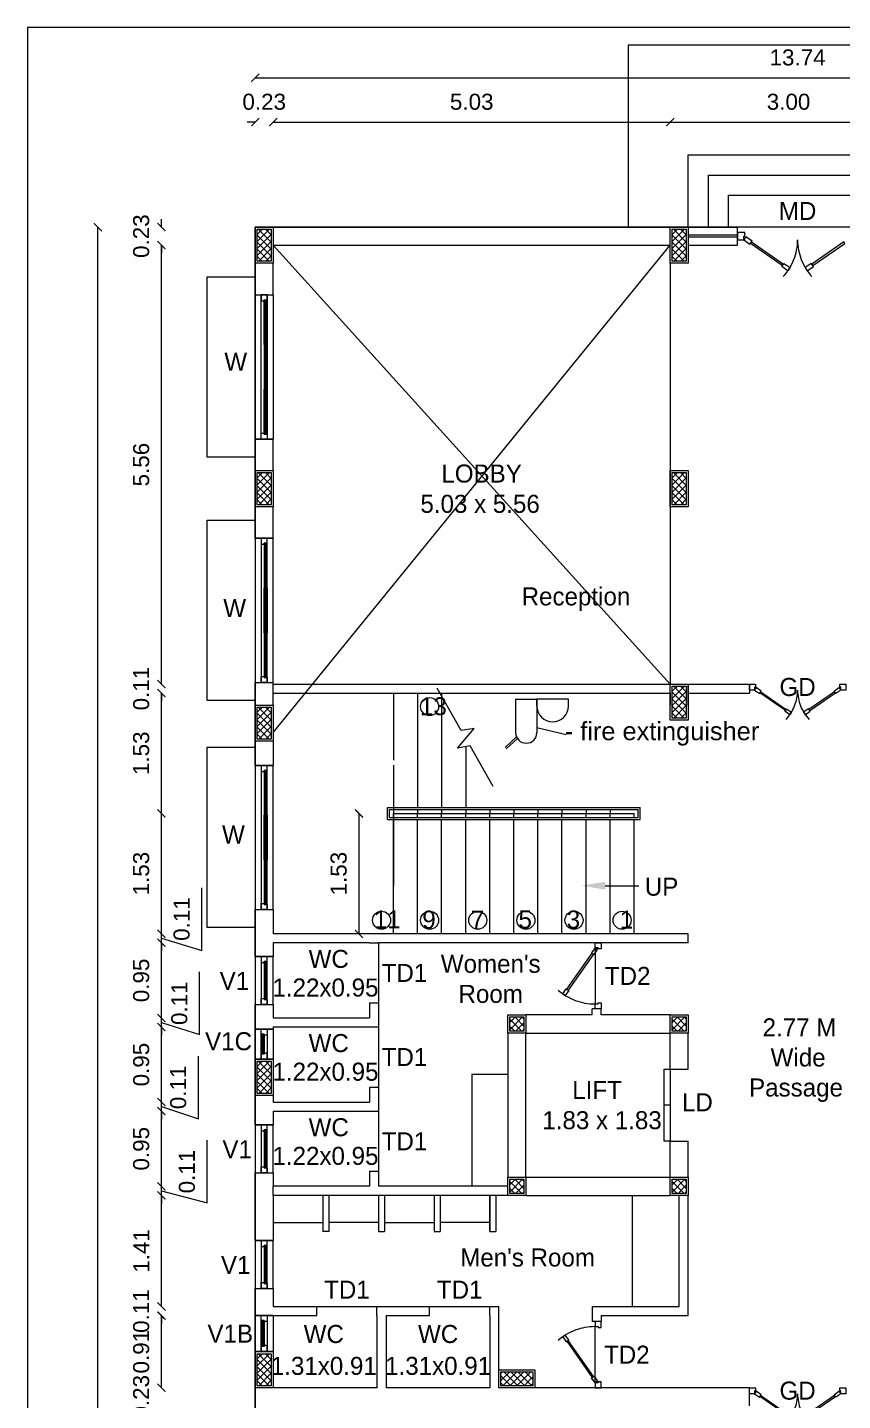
# Model space of a CAD drawing. Header units: metres. Extents: x -1560643 to -1560434, y 43491 to 43663.
# Drawn here: x -1560643.22 to -1560632.89, y 43585.56 to 43602.96 of the extents above; entities that cross this region are included whole.
import ezdxf
from ezdxf.enums import TextEntityAlignment as Align

# ---------------------------------------------------------------- set-up
doc = ezdxf.new("R2010")
doc.units = ezdxf.units.M
doc.header["$LTSCALE"] = 750
doc.header["$MEASUREMENT"] = 0
doc.linetypes.add('HIDDEN', pattern=[0.375, 0.25, -0.125])
doc.layers.get('0').update_dxf_attribs({"lineweight": 5})
doc.layers.add('BLK_1_FLR_0_DRINKING_WATER', color=7, linetype='Continuous', lineweight=5)
doc.styles.add('20 Feet Scale', font='', dxfattribs={"height": 23.622})
doc.styles.add('4 Feet Scale', font='', dxfattribs={"height": 4.7244})
doc.styles.add('5 Feet Scale', font='', dxfattribs={"height": 5.9055})
doc.styles.add('6 Feet Scale', font='', dxfattribs={"height": 7.0866})
doc.styles.add('7 Feet Scale', font='', dxfattribs={"height": 8.2677})
doc.styles.add('8 Feet Scale', font='', dxfattribs={"height": 9.4488})
doc.styles.add('cent', font='arial.ttf', dxfattribs={"height": 8})
doc.styles.add('outer', font='arial.ttf')
doc.styles.get('20 Feet Scale').set_extended_font_data('Bahnschrift')
doc.styles.get('4 Feet Scale').set_extended_font_data('Bahnschrift')
doc.styles.get('5 Feet Scale').set_extended_font_data('Bahnschrift')
doc.styles.get('6 Feet Scale').set_extended_font_data('Bahnschrift')
doc.styles.get('7 Feet Scale').set_extended_font_data('Bahnschrift')
doc.styles.get('8 Feet Scale').set_extended_font_data('Bahnschrift')

# ---------------------------------------------------------------- blocks, each defined once
blk = doc.blocks.new('_ArchTick')
at = {"color": 0, "linetype": 'ByBlock', "const_width": 0.15}
blk.add_lwpolyline([(-0.5, -0.5), (0.5, 0.5)], dxfattribs=at)
blk = doc.blocks.new('A$C52BB42CC')
at = {"lineweight": 0, "ltscale": 10}
h = blk.add_hatch(dxfattribs=at)
h.set_pattern_fill('ANSI37', color=256, scale=20, angle=270)
h.set_pattern_definition([(315, (-8820.685, -8090.4548), (1.76776695, 1.76776695), []), (45, (-8820.685, -8090.4548), (-1.76776695, 1.76776695), [])])
h.paths.add_polyline_path([(121.56, 4332.06), (114.56, 4332.06), (114.56, 4316.06), (121.56, 4316.06)])
h = blk.add_hatch(dxfattribs=at)
h.set_pattern_fill('ANSI37', color=256, scale=20, angle=270)
h.set_pattern_definition([(315, (-8613.685, -8090.4548), (1.76776695, 1.76776695), []), (45, (-8613.685, -8090.4548), (-1.76776695, 1.76776695), [])])
h.paths.add_polyline_path([(328.56, 4332.06), (321.56, 4332.06), (321.56, 4316.06), (328.56, 4316.06)])
h = blk.add_hatch(dxfattribs=at)
h.set_pattern_fill('ANSI37', color=256, scale=20, angle=270)
h.set_pattern_definition([(315, (-8820.685, -8211.9548), (1.76776695, 1.76776695), []), (45, (-8820.685, -8211.9548), (-1.76776695, 1.76776695), [])])
h.paths.add_polyline_path([(121.56, 4210.56), (114.56, 4210.56), (114.56, 4194.56), (121.56, 4194.56)])
h = blk.add_hatch(dxfattribs=at)
h.set_pattern_fill('ANSI37', color=256, scale=20, angle=270)
h.set_pattern_definition([(315, (-8613.685, -8211.9548), (1.76776695, 1.76776695), []), (45, (-8613.685, -8211.9548), (-1.76776695, 1.76776695), [])])
h.paths.add_polyline_path([(328.56, 4210.56), (321.56, 4210.56), (321.56, 4194.56), (328.56, 4194.56)])
h = blk.add_hatch(dxfattribs=at)
h.set_pattern_fill('ANSI37', color=256, scale=20, angle=270)
h.set_pattern_definition([(315, (-8613.685, -8318.4548), (1.76776695, 1.76776695), []), (45, (-8613.685, -8318.4548), (-1.76776695, 1.76776695), [])])
h.paths.add_polyline_path([(328.56, 4104.06), (321.56, 4104.06), (321.56, 4088.06), (328.56, 4088.06)])
h = blk.add_hatch(dxfattribs=at)
h.set_pattern_fill('ANSI37', color=256, scale=20, angle=270)
h.set_pattern_definition([(315, (-8820.685, -8328.9548), (1.76776695, 1.76776695), []), (45, (-8820.685, -8328.9548), (-1.76776695, 1.76776695), [])])
h.paths.add_polyline_path([(121.56, 4093.56), (114.56, 4093.56), (114.56, 4077.56), (121.56, 4077.56)])
h = blk.add_hatch(dxfattribs=at)
h.set_pattern_fill('ANSI37', color=256, scale=20, angle=270)
h.set_pattern_definition([(315, (-8700.685, -8468.5663), (1.76776695, 1.76776695), []), (45, (-8700.685, -8468.5663), (-1.76776695, 1.76776695), [])])
h.paths.add_polyline_path([(247.56, 3938.95), (240.56, 3938.95), (240.56, 3931.95), (247.56, 3931.95)])
h = blk.add_hatch(dxfattribs=at)
h.set_pattern_fill('ANSI37', color=256, scale=20, angle=270)
h.set_pattern_definition([(315, (-8619.685, -8468.5663), (1.76776695, 1.76776695), []), (45, (-8619.685, -8468.5663), (-1.76776695, 1.76776695), [])])
h.paths.add_polyline_path([(328.56, 3938.95), (321.56, 3938.95), (321.56, 3931.95), (328.56, 3931.95)])
h = blk.add_hatch(dxfattribs=at)
h.set_pattern_fill('ANSI37', color=256, scale=20, angle=270)
h.set_pattern_definition([(315, (-8820.685, -8505.6634), (1.76776695, 1.76776695), []), (45, (-8820.685, -8505.6634), (-1.76776695, 1.76776695), [])])
h.paths.add_polyline_path([(121.56, 3916.85), (114.56, 3916.85), (114.56, 3900.85), (121.56, 3900.85)])
h = blk.add_hatch(dxfattribs=at)
h.set_pattern_fill('ANSI37', color=256, scale=20, angle=270)
h.set_pattern_definition([(315, (-8700.685, -8549.5663), (1.76776695, 1.76776695), []), (45, (-8700.685, -8549.5663), (-1.76776695, 1.76776695), [])])
h.paths.add_polyline_path([(247.56, 3857.95), (240.56, 3857.95), (240.56, 3850.95), (247.56, 3850.95)])
h = blk.add_hatch(dxfattribs=at)
h.set_pattern_fill('ANSI37', color=256, scale=20, angle=270)
h.set_pattern_definition([(315, (-8619.685, -8549.5663), (1.76776695, 1.76776695), []), (45, (-8619.685, -8549.5663), (-1.76776695, 1.76776695), [])])
h.paths.add_polyline_path([(328.56, 3857.95), (321.56, 3857.95), (321.56, 3850.95), (328.56, 3850.95)])
h = blk.add_hatch(dxfattribs=at)
h.set_pattern_fill('ANSI37', color=256, scale=20, angle=270)
h.set_pattern_definition([(315, (-8820.685, -8651.5663), (1.76776695, 1.76776695), []), (45, (-8820.685, -8651.5663), (-1.76776695, 1.76776695), [])])
h.paths.add_polyline_path([(121.56, 3770.95), (114.56, 3770.95), (114.56, 3754.95), (121.56, 3754.95)])
h = blk.add_hatch(dxfattribs=at)
h.set_pattern_fill('ANSI37', color=256, scale=20, angle=360)
h.set_pattern_definition([(45, (12658.575, -5180.2987), (-1.76776695, 1.76776695), []), (135, (12658.575, -5180.2987), (-1.76776695, -1.76776695), [])])
h.paths.add_polyline_path([(236.06, 3761.95), (236.06, 3754.95), (252.06, 3754.95), (252.06, 3761.95)])
at = {"linetype": 'ByBlock'}
for p, q in [((0, 4432.69), (0, 2394.8)), ((3539.03, 4432.69), (0, 4432.69))]:
    blk.add_line(p, q, dxfattribs=at)
for p, q in [((468.56, 4423.88), (299.56, 4423.88)), ((299.56, 4423.88), (299.56, 4333.06)), ((113.56, 4407.6), (654.56, 4407.6)), ((113.56, 4385.5), (109.56, 4385.5)), ((122.56, 4385.5), (320.56, 4385.5)), ((122.56, 4385.5), (126.56, 4385.5)), ((320.56, 4385.5), (438.56, 4385.5)), ((329.56, 4333.06), (329.56, 4369.06)), ((329.56, 4369.06), (438.56, 4369.06)), ((339.56, 4333.06), (339.56, 4359.06)), ((339.56, 4359.06), (428.56, 4359.06)), ((349.56, 4333.06), (349.56, 4349.06)), ((349.56, 4349.06), (418.56, 4349.06)), ((66.81, 4333.06), (66.81, 4337.06)), ((35.12, 2509.95), (35.12, 4333.06)), ((654.56, 4333.06), (113.56, 4333.06)), ((113.56, 4333.06), (113.56, 2509.95)), ((122.56, 4333.06), (320.56, 4333.06)), ((329.56, 4333.06), (354.06, 4333.06)), ((354.06, 4324.06), (354.06, 4333.06)), ((414.06, 4333.06), (354.06, 4333.06)), ((66.81, 4324.06), (66.81, 4320.06)), ((66.81, 4105.06), (66.81, 4324.06)), ((122.56, 4324.06), (320.56, 4324.06)), ((122.56, 4324.01), (320.56, 4105.06)), ((122.62, 4081.04), (320.56, 4324.06)), ((354.06, 4329.06), (329.56, 4329.06)), ((354.06, 4328.06), (329.56, 4328.06)), ((329.56, 4324.06), (354.06, 4324.06)), ((113.56, 4299.31), (113.56, 4315.06)), ((122.56, 4299.31), (122.56, 4315.06)), ((320.56, 4315.06), (320.56, 4105.06)), ((89.56, 4218.34), (89.56, 4308.34)), ((89.56, 4308.34), (113.56, 4308.34)), ((113.56, 4299.31), (122.56, 4299.31)), ((113.56, 4211.56), (113.56, 4227.31)), ((113.56, 4227.31), (122.56, 4227.31)), ((122.56, 4211.56), (122.56, 4227.31)), ((113.56, 4218.34), (89.56, 4218.34)), ((113.56, 4177.81), (113.56, 4193.56)), ((122.56, 4177.81), (122.56, 4193.56)), ((89.56, 4096.84), (89.56, 4186.84)), ((89.56, 4186.84), (113.56, 4186.84)), ((113.56, 4177.81), (122.56, 4177.81)), ((66.81, 4105.06), (66.81, 4109.06)), ((113.56, 4094.56), (113.56, 4105.81)), ((113.56, 4105.81), (122.56, 4105.81)), ((122.56, 4094.56), (122.56, 4105.81)), ((122.56, 4105.06), (329.56, 4105.06)), ((329.56, 4105.06), (360.06, 4105.06)), ((329.56, 4094.56), (329.56, 4105.06)), ((360.06, 4105.06), (360.06, 4100.56)), ((66.81, 4100.56), (66.81, 4096.56)), ((66.81, 4040.5), (66.81, 4100.56)), ((122.56, 4100.56), (320.56, 4100.56)), ((182.56, 4100.56), (182.56, 4067.06)), ((194.56, 4100.56), (194.56, 4043.5)), ((216.36, 4081.88), (204.28, 4103.03)), ((206.56, 4100.56), (206.56, 4043.5)), ((243.41, 4097.47), (254.04, 4097.47)), ((243.41, 4097.47), (243.41, 4080.88)), ((269.77, 4097.47), (254.04, 4097.47)), ((254.04, 4094.1), (254.04, 4097.47)), ((254.04, 4097.47), (254.04, 4080.88)), ((269.77, 4094.1), (269.77, 4097.47)), ((320.56, 4100.56), (320.56, 4094.56)), ((329.56, 4100.56), (360.06, 4100.56)), ((113.56, 4096.84), (89.56, 4096.84)), ((113.56, 4064.5), (113.56, 4076.56)), ((122.56, 4076.56), (122.56, 4064.5)), ((214.38, 4073.09), (222.75, 4082.97)), ((222.75, 4082.97), (216.36, 4081.88)), ((238.15, 4073.36), (243.86, 4078.74)), ((244.35, 4077.87), (238.75, 4072.72)), ((268.73, 4079.81), (254.04, 4083.16)), ((89.56, 3983.53), (89.56, 4073.53)), ((89.56, 4073.53), (113.56, 4073.53)), ((220.76, 4074.19), (214.38, 4073.09)), ((218.56, 4073.81), (218.56, 4043.5)), ((232.28, 4054.03), (220.76, 4074.19)), ((113.56, 4064.5), (122.56, 4064.5)), ((182.56, 4064.56), (182.56, 4004.45)), ((179.56, 4043.5), (305.56, 4043.5)), ((179.56, 4037.5), (179.56, 4043.5)), ((180.56, 4042.5), (304.56, 4042.5)), ((180.56, 4038.5), (180.56, 4042.5)), ((182.56, 4042.5), (182.56, 4040.5)), ((194.56, 4042.5), (194.56, 4040.5)), ((206.56, 4042.5), (206.56, 4040.5)), ((218.56, 4042.5), (218.56, 4040.5)), ((230.56, 4042.5), (230.56, 4040.5)), ((242.56, 4042.5), (242.56, 4040.5)), ((254.56, 4042.5), (254.56, 4040.5)), ((266.56, 4042.5), (266.56, 4040.5)), ((278.56, 4042.5), (278.56, 4040.5)), ((290.56, 4042.5), (290.56, 4040.5)), ((304.56, 4038.5), (304.56, 4042.5)), ((305.56, 4037.5), (305.56, 4043.5)), ((66.81, 3980.45), (66.81, 4040.5)), ((165.31, 4040.5), (165.31, 3980.45)), ((179.56, 4037.5), (305.56, 4037.5)), ((180.56, 4038.5), (304.56, 4038.5)), ((182.56, 4040.5), (302.56, 4040.5)), ((182.56, 4038.5), (182.56, 4040.5)), ((182.56, 3980.45), (182.56, 4037.5)), ((194.56, 4038.5), (194.56, 4040.5)), ((194.56, 3980.45), (194.56, 4037.5)), ((206.56, 4038.5), (206.56, 4040.5)), ((206.56, 3980.45), (206.56, 4037.5)), ((218.56, 4038.5), (218.56, 4040.5)), ((218.56, 3980.45), (218.56, 4037.5)), ((230.56, 4038.5), (230.56, 4040.5)), ((230.56, 3980.45), (230.56, 4037.5)), ((242.56, 4038.5), (242.56, 4040.5)), ((242.56, 3980.45), (242.56, 4037.5)), ((254.56, 4038.5), (254.56, 4040.5)), ((254.56, 3980.45), (254.56, 4037.5)), ((266.56, 4038.5), (266.56, 4040.5)), ((266.56, 3980.45), (266.56, 4037.5)), ((278.56, 4038.5), (278.56, 4040.5)), ((278.56, 3980.45), (278.56, 4037.5)), ((290.56, 4038.5), (290.56, 4040.5)), ((290.56, 3980.45), (290.56, 4037.5)), ((302.56, 4038.5), (302.56, 4040.5)), ((302.56, 3980.45), (302.56, 4037.5)), ((86.99, 3972.2), (86.99, 4003.43)), ((113.56, 3969.2), (113.56, 3992.5)), ((113.56, 3992.5), (122.56, 3992.5)), ((122.56, 3992.5), (122.56, 3980.45)), ((66.81, 3980.45), (66.81, 3984.45)), ((113.56, 3983.53), (89.56, 3983.53)), ((66.81, 3975.95), (66.81, 3980.45)), ((66.81, 3978.2), (86.99, 3972.2)), ((66.81, 3975.95), (66.81, 3971.95)), ((66.81, 3938.45), (66.81, 3975.95)), ((329.56, 3980.45), (122.56, 3980.45)), ((122.56, 3975.95), (122.56, 3969.2)), ((170.56, 3975.95), (122.56, 3975.95)), ((170.56, 3975.95), (175.06, 3975.95)), ((175.06, 3975.95), (175.06, 3933.95)), ((325.06, 3975.95), (175.06, 3975.95)), ((329.56, 3975.95), (325.06, 3975.95)), ((329.56, 3975.95), (329.56, 3980.45)), ((113.56, 3969.2), (122.56, 3969.2)), ((85.84, 3930.2), (85.84, 3961.43)), ((122.56, 3957.2), (122.56, 3957.2)), ((66.81, 3938.45), (66.81, 3942.45)), ((113.56, 3932.85), (113.56, 3945.2)), ((113.56, 3945.2), (122.56, 3945.2)), ((122.56, 3945.2), (122.56, 3938.45)), ((170.56, 3945.95), (170.56, 3938.45)), ((170.56, 3945.95), (175.06, 3945.95)), ((281.56, 3939.95), (248.56, 3939.95)), ((281.56, 3939.95), (281.56, 3942.95)), ((286.06, 3942.95), (281.56, 3942.95)), ((286.06, 3939.95), (286.06, 3942.95)), ((320.56, 3939.95), (286.06, 3939.95)), ((66.81, 3933.95), (66.81, 3938.45)), ((66.81, 3936.2), (85.84, 3930.2)), ((66.81, 3933.95), (66.81, 3929.95)), ((66.81, 3896.45), (66.81, 3933.95)), ((122.56, 3932.85), (113.56, 3932.85)), ((122.56, 3938.45), (170.56, 3938.45)), ((122.56, 3933.95), (170.56, 3933.95)), ((122.56, 3933.95), (122.56, 3932.85)), ((122.56, 3933.95), (122.56, 3932.85)), ((170.56, 3933.95), (175.06, 3933.95)), ((175.06, 3933.95), (175.06, 3891.95)), ((239.56, 3930.95), (239.56, 3858.95)), ((248.56, 3930.95), (320.56, 3930.95)), ((248.56, 3858.95), (248.56, 3930.95)), ((320.56, 3912.95), (320.56, 3930.95)), ((329.56, 3912.95), (329.56, 3930.95)), ((85.26, 3888.2), (85.26, 3919.43)), ((122.56, 3917.85), (113.56, 3917.85)), ((317.56, 3912.95), (320.56, 3912.95)), ((317.56, 3876.95), (317.56, 3912.95)), ((320.56, 3912.95), (329.56, 3912.95)), ((320.56, 3912.95), (320.56, 3876.95)), ((239.56, 3910.27), (221.56, 3910.27)), ((221.56, 3910.27), (221.56, 3854.45)), ((66.81, 3896.45), (66.81, 3900.45)), ((113.56, 3885.2), (113.56, 3899.85)), ((122.56, 3899.85), (122.56, 3896.45)), ((122.56, 3899.85), (122.56, 3896.45)), ((170.56, 3903.95), (170.56, 3896.45)), ((170.56, 3903.95), (175.06, 3903.95)), ((66.81, 3891.95), (66.81, 3896.45)), ((66.81, 3894.2), (85.26, 3888.2)), ((66.81, 3891.95), (66.81, 3887.95)), ((66.81, 3854.45), (66.81, 3891.95)), ((122.56, 3896.45), (170.56, 3896.45)), ((122.56, 3891.95), (170.56, 3891.95)), ((122.56, 3891.95), (122.56, 3885.2)), ((122.56, 3891.95), (122.56, 3885.2)), ((170.56, 3891.95), (175.06, 3891.95)), ((175.06, 3891.95), (175.06, 3854.45)), ((320.56, 3894.95), (317.56, 3894.95)), ((113.56, 3885.2), (122.56, 3885.2)), ((89.62, 3846.2), (89.62, 3877.43)), ((320.56, 3876.95), (317.56, 3876.95)), ((320.56, 3858.95), (320.56, 3876.95)), ((320.56, 3876.95), (329.56, 3876.95)), ((329.56, 3858.95), (329.56, 3876.95)), ((66.81, 3854.45), (66.81, 3858.45)), ((113.56, 3827.45), (113.56, 3861.2)), ((113.56, 3861.2), (122.56, 3861.2)), ((122.56, 3861.2), (122.56, 3854.45)), ((122.56, 3861.2), (122.56, 3854.45)), ((170.56, 3861.95), (170.56, 3854.45)), ((170.56, 3861.95), (175.06, 3861.95)), ((248.56, 3858.95), (320.56, 3858.95)), ((66.81, 3849.95), (66.81, 3854.45)), ((66.81, 3852.2), (89.62, 3846.2)), ((170.56, 3854.45), (122.56, 3854.45)), ((122.56, 3849.95), (122.56, 3854.45)), ((239.56, 3854.45), (175.06, 3854.45)), ((66.81, 3849.95), (66.81, 3845.95)), ((66.81, 3794.45), (66.81, 3849.95)), ((122.56, 3849.95), (122.56, 3827.45)), ((239.56, 3849.95), (122.56, 3849.95)), ((122.56, 3849.95), (122.56, 3827.45)), ((147.31, 3849.95), (147.31, 3831.95)), ((150.31, 3849.95), (150.31, 3831.95)), ((175.06, 3849.95), (175.06, 3831.95)), ((178.06, 3849.95), (178.06, 3831.95)), ((202.81, 3849.95), (202.81, 3831.95)), ((205.81, 3849.95), (205.81, 3831.95)), ((230.56, 3849.95), (230.56, 3831.95)), ((230.56, 3831.95), (230.56, 3849.95)), ((233.56, 3849.95), (233.56, 3831.95)), ((248.56, 3849.95), (320.56, 3849.95)), ((301.7, 3794.32), (301.7, 3849.82)), ((325.06, 3794.45), (325.06, 3849.95)), ((329.56, 3789.95), (329.56, 3849.95)), ((122.56, 3836.45), (147.31, 3836.45)), ((150.31, 3831.95), (147.31, 3831.95)), ((175.06, 3836.45), (150.31, 3836.45)), ((175.06, 3831.95), (178.06, 3831.95)), ((178.06, 3836.45), (202.81, 3836.45)), ((202.81, 3831.95), (205.81, 3831.95)), ((230.56, 3836.45), (205.81, 3836.45)), ((230.56, 3831.95), (233.56, 3831.95)), ((113.56, 3827.45), (122.56, 3827.45)), ((113.56, 3789.95), (113.56, 3803.45)), ((113.56, 3803.45), (122.56, 3803.45)), ((122.56, 3803.45), (122.56, 3794.45)), ((122.56, 3803.45), (122.56, 3794.45)), ((66.81, 3794.45), (66.81, 3798.45)), ((66.81, 3789.95), (66.81, 3785.95)), ((66.81, 3753.95), (66.81, 3789.95)), ((122.56, 3789.95), (113.56, 3789.95)), ((122.56, 3794.45), (174.31, 3794.45)), ((122.56, 3789.95), (144.31, 3789.95)), ((144.31, 3789.95), (144.31, 3794.45)), ((174.31, 3794.45), (230.56, 3794.45)), ((174.31, 3789.95), (174.31, 3794.45)), ((174.31, 3789.95), (174.31, 3753.95)), ((178.81, 3789.95), (200.56, 3789.95)), ((178.81, 3789.95), (178.81, 3753.95)), ((200.56, 3789.95), (200.56, 3794.45)), ((230.56, 3794.45), (235.06, 3794.45)), ((230.56, 3789.95), (230.56, 3794.45)), ((230.56, 3789.95), (230.56, 3753.95)), ((235.06, 3762.95), (235.06, 3794.45)), ((281.56, 3794.45), (281.56, 3786.95)), ((281.56, 3794.45), (325.06, 3794.45)), ((286.06, 3789.95), (286.06, 3786.95)), ((286.06, 3789.95), (329.56, 3789.95)), ((286.06, 3786.95), (281.56, 3786.95)), ((122.56, 3771.95), (113.56, 3771.95)), ((66.81, 3753.95), (66.81, 3757.95)), ((113.56, 3699.9), (113.56, 3753.95)), ((122.56, 3753.97), (122.56, 3753.95)), ((174.31, 3753.95), (122.56, 3753.95)), ((230.56, 3753.95), (178.81, 3753.95)), ((360.06, 3753.95), (253.06, 3753.95)), ((360.06, 3744.95), (360.06, 3753.95))]:
    blk.add_line(p, q)
at = {"ltscale": 0.25}
for p, q in [((283.06, 3973.45), (283.06, 3945.45)), ((283.06, 3756.45), (283.06, 3784.45))]:
    blk.add_line(p, q, dxfattribs=at)
at = {"linetype": 'ByBlock', "lineweight": 0}
for points in [[(122.56, 4315.06), (113.56, 4315.06), (113.56, 4333.06), (122.56, 4333.06)], [(121.56, 4332.06), (121.56, 4316.06), (114.56, 4316.06), (114.56, 4332.06)], [(329.56, 4315.06), (320.56, 4315.06), (320.56, 4333.06), (329.56, 4333.06)], [(328.56, 4332.06), (328.56, 4316.06), (321.56, 4316.06), (321.56, 4332.06)], [(122.56, 4193.56), (113.56, 4193.56), (113.56, 4211.56), (122.56, 4211.56)], [(121.56, 4210.56), (121.56, 4194.56), (114.56, 4194.56), (114.56, 4210.56)], [(329.56, 4193.56), (320.56, 4193.56), (320.56, 4211.56), (329.56, 4211.56)], [(328.56, 4210.56), (328.56, 4194.56), (321.56, 4194.56), (321.56, 4210.56)], [(329.56, 4087.06), (320.56, 4087.06), (320.56, 4105.06), (329.56, 4105.06)], [(328.56, 4104.06), (328.56, 4088.06), (321.56, 4088.06), (321.56, 4104.06)], [(122.56, 4076.56), (113.56, 4076.56), (113.56, 4094.56), (122.56, 4094.56)], [(121.56, 4093.56), (121.56, 4077.56), (114.56, 4077.56), (114.56, 4093.56)], [(248.56, 3930.95), (239.56, 3930.95), (239.56, 3939.95), (248.56, 3939.95)], [(329.56, 3930.95), (320.56, 3930.95), (320.56, 3939.95), (329.56, 3939.95)], [(247.56, 3938.95), (247.56, 3931.95), (240.56, 3931.95), (240.56, 3938.95)], [(328.56, 3938.95), (328.56, 3931.95), (321.56, 3931.95), (321.56, 3938.95)], [(122.56, 3899.85), (113.56, 3899.85), (113.56, 3917.85), (122.56, 3917.85)], [(121.56, 3916.85), (121.56, 3900.85), (114.56, 3900.85), (114.56, 3916.85)], [(248.56, 3849.95), (239.56, 3849.95), (239.56, 3858.95), (248.56, 3858.95)], [(247.56, 3857.95), (247.56, 3850.95), (240.56, 3850.95), (240.56, 3857.95)], [(329.56, 3849.95), (320.56, 3849.95), (320.56, 3858.95), (329.56, 3858.95)], [(328.56, 3857.95), (328.56, 3850.95), (321.56, 3850.95), (321.56, 3857.95)], [(122.56, 3753.95), (113.56, 3753.95), (113.56, 3771.95), (122.56, 3771.95)], [(121.56, 3770.95), (121.56, 3754.95), (114.56, 3754.95), (114.56, 3770.95)], [(253.06, 3762.95), (253.06, 3753.95), (235.06, 3753.95), (235.06, 3762.95)], [(236.06, 3761.95), (252.06, 3761.95), (252.06, 3754.95), (236.06, 3754.95)]]:
    blk.add_lwpolyline(points, close=True, dxfattribs=at)
for points in [[(354.06, 4326.66), (357.19, 4326.66), (357.19, 4328.53), (357.81, 4328.53), (357.81, 4330.41), (354.06, 4330.41)], [(357.19, 4326.66), (360.26, 4324.51), (361.33, 4326.04), (358.26, 4328.19)], [(361.06, 4325.66), (376.98, 4314.61), (376.44, 4313.84), (360.53, 4324.89)], [(407.06, 4325.66), (391.15, 4314.61), (391.68, 4313.84), (407.6, 4324.89)], [(379.24, 4311.3), (376.17, 4313.45), (377.25, 4314.99), (380.32, 4312.84)], [(388.88, 4311.3), (391.95, 4313.45), (390.88, 4314.99), (387.8, 4312.84)], [(113.56, 4227.31), (113.56, 4299.31), (122.56, 4299.31), (122.56, 4227.31)], [(118.06, 4296.31), (118.06, 4296.81), (119.56, 4296.81), (119.56, 4299.31), (116.56, 4299.31), (116.56, 4296.31)], [(116.56, 4227.31), (116.56, 4299.31), (119.56, 4299.31), (119.56, 4227.31)], [(118.06, 4274.48), (118.06, 4296.81), (119.56, 4296.81), (119.56, 4274.48)], [(118.06, 4274.48), (118.06, 4252.14), (119.56, 4252.14), (119.56, 4274.48)], [(118.06, 4229.81), (118.06, 4252.14), (119.56, 4252.14), (119.56, 4229.81)], [(118.06, 4230.31), (118.06, 4229.81), (119.56, 4229.81), (119.56, 4227.31), (116.56, 4227.31), (116.56, 4230.31)], [(113.56, 4177.81), (113.56, 4105.81), (122.56, 4105.81), (122.56, 4177.81)], [(118.06, 4174.81), (118.06, 4175.31), (119.56, 4175.31), (119.56, 4177.81), (116.56, 4177.81), (116.56, 4174.81)], [(116.56, 4177.81), (116.56, 4105.81), (119.56, 4105.81), (119.56, 4177.81)], [(118.06, 4175.31), (118.06, 4152.98), (119.56, 4152.98), (119.56, 4175.31)], [(118.06, 4130.64), (118.06, 4152.98), (119.56, 4152.98), (119.56, 4130.64)], [(118.06, 4130.64), (118.06, 4108.31), (119.56, 4108.31), (119.56, 4130.64)], [(118.06, 4108.81), (118.06, 4108.31), (119.56, 4108.31), (119.56, 4105.81), (116.56, 4105.81), (116.56, 4108.81)], [(363.06, 4103.56), (362.56, 4103.56), (362.56, 4102.06), (360.06, 4102.06), (360.06, 4105.06), (363.06, 4105.06)], [(408.06, 4102.06), (405.56, 4102.06), (405.56, 4103.56), (405.06, 4103.56), (405.06, 4105.06), (408.06, 4105.06)], [(362.56, 4102.06), (365.02, 4100.34), (365.88, 4101.57), (363.42, 4103.29)], [(365.66, 4101.26), (378.39, 4092.42), (377.96, 4091.8), (365.23, 4100.65)], [(402.46, 4101.26), (389.73, 4092.42), (390.16, 4091.8), (402.89, 4100.65)], [(405.56, 4102.06), (403.1, 4100.34), (402.24, 4101.57), (404.7, 4103.29)], [(380.21, 4089.77), (377.75, 4091.5), (378.61, 4092.72), (381.07, 4091)], [(387.92, 4089.77), (390.37, 4091.5), (389.51, 4092.72), (387.06, 4091)], [(113.56, 4064.5), (113.56, 3992.5), (122.56, 3992.5), (122.56, 4064.5)], [(118.06, 4061.5), (118.06, 4062), (119.56, 4062), (119.56, 4064.5), (116.56, 4064.5), (116.56, 4061.5)], [(116.56, 4064.5), (116.56, 3992.5), (119.56, 3992.5), (119.56, 4064.5)], [(118.06, 4062), (118.06, 4039.67), (119.56, 4039.67), (119.56, 4062)], [(118.06, 4017.34), (118.06, 4039.67), (119.56, 4039.67), (119.56, 4017.34)], [(118.06, 4017.34), (118.06, 3995), (119.56, 3995), (119.56, 4017.34)], [(118.06, 3995.5), (118.06, 3995), (119.56, 3995), (119.56, 3992.5), (116.56, 3992.5), (116.56, 3995.5)], [(284.56, 3972.95), (284.56, 3973.45), (283.06, 3973.45), (283.06, 3975.95), (286.06, 3975.95), (286.06, 3972.95)], [(113.56, 3969.2), (113.56, 3945.2), (122.56, 3945.2), (122.56, 3969.2)], [(118.06, 3966.2), (118.06, 3966.7), (119.56, 3966.7), (119.56, 3969.2), (116.56, 3969.2), (116.56, 3966.2)], [(116.56, 3969.2), (116.56, 3945.2), (119.56, 3945.2), (119.56, 3969.2)], [(282.26, 3970.34), (269.64, 3952.32), (269.03, 3952.75), (281.65, 3970.78)], [(283.06, 3973.45), (281.34, 3970.99), (282.57, 3970.13), (284.29, 3972.59)], [(118.06, 3966.7), (118.06, 3947.7), (119.56, 3947.7), (119.56, 3966.7)], [(118.06, 3948.2), (118.06, 3947.7), (119.56, 3947.7), (119.56, 3945.2), (116.56, 3945.2), (116.56, 3948.2)], [(267, 3950.51), (268.72, 3952.97), (269.95, 3952.11), (268.23, 3949.65)], [(283.06, 3942.95), (283.06, 3945.45), (284.56, 3945.45), (284.56, 3945.95), (286.06, 3945.95), (286.06, 3942.95)], [(122.56, 3932.85), (122.56, 3917.85), (113.56, 3917.85), (113.56, 3932.85)], [(118.06, 3929.85), (118.06, 3930.35), (116.56, 3930.35), (116.56, 3932.85), (119.56, 3932.85), (119.56, 3929.85)], [(119.56, 3932.85), (119.56, 3917.85), (116.56, 3917.85), (116.56, 3932.85)], [(118.06, 3930.35), (118.06, 3920.35), (116.56, 3920.35), (116.56, 3930.35)], [(118.06, 3920.85), (118.06, 3920.35), (116.56, 3920.35), (116.56, 3917.85), (119.56, 3917.85), (119.56, 3920.85)], [(113.56, 3885.2), (113.56, 3861.2), (122.56, 3861.2), (122.56, 3885.2)], [(118.06, 3882.2), (118.06, 3882.7), (119.56, 3882.7), (119.56, 3885.2), (116.56, 3885.2), (116.56, 3882.2)], [(116.56, 3885.2), (116.56, 3861.2), (119.56, 3861.2), (119.56, 3885.2)], [(118.06, 3882.7), (118.06, 3863.7), (119.56, 3863.7), (119.56, 3882.7)], [(118.06, 3864.2), (118.06, 3863.7), (119.56, 3863.7), (119.56, 3861.2), (116.56, 3861.2), (116.56, 3864.2)], [(113.56, 3827.45), (113.56, 3803.45), (122.56, 3803.45), (122.56, 3827.45)], [(118.06, 3824.45), (118.06, 3824.95), (119.56, 3824.95), (119.56, 3827.45), (116.56, 3827.45), (116.56, 3824.45)], [(116.56, 3827.45), (116.56, 3803.45), (119.56, 3803.45), (119.56, 3827.45)], [(118.06, 3824.95), (118.06, 3805.95), (119.56, 3805.95), (119.56, 3824.95)], [(118.06, 3806.45), (118.06, 3805.95), (119.56, 3805.95), (119.56, 3803.45), (116.56, 3803.45), (116.56, 3806.45)], [(122.56, 3789.95), (122.56, 3771.95), (113.56, 3771.95), (113.56, 3789.95)], [(118.06, 3786.95), (118.06, 3787.45), (116.56, 3787.45), (116.56, 3789.95), (119.56, 3789.95), (119.56, 3786.95)], [(119.56, 3789.95), (119.56, 3771.95), (116.56, 3771.95), (116.56, 3789.95)], [(118.06, 3787.45), (118.06, 3774.45), (116.56, 3774.45), (116.56, 3787.45)], [(283.06, 3786.95), (283.06, 3784.45), (284.56, 3784.45), (284.56, 3783.95), (286.06, 3783.95), (286.06, 3786.95)], [(267, 3779.38), (268.72, 3776.93), (269.95, 3777.79), (268.23, 3780.24)], [(282.26, 3759.55), (269.64, 3777.57), (269.03, 3777.14), (281.65, 3759.12)], [(118.06, 3774.95), (118.06, 3774.45), (116.56, 3774.45), (116.56, 3771.95), (119.56, 3771.95), (119.56, 3774.95)], [(283.06, 3756.45), (281.34, 3758.91), (282.57, 3759.77), (284.29, 3757.31)], [(284.56, 3756.95), (284.56, 3756.45), (283.06, 3756.45), (283.06, 3753.95), (286.06, 3753.95), (286.06, 3756.95)], [(363.06, 3752.45), (362.56, 3752.45), (362.56, 3750.95), (360.06, 3750.95), (360.06, 3753.95), (363.06, 3753.95)], [(362.56, 3750.95), (365.02, 3749.23), (365.88, 3750.46), (363.42, 3752.18)], [(365.66, 3750.15), (378.39, 3741.31), (377.96, 3740.69), (365.23, 3749.53)], [(402.46, 3750.15), (389.73, 3741.31), (390.16, 3740.69), (402.89, 3749.53)], [(405.56, 3750.95), (403.1, 3749.23), (402.24, 3750.46), (404.7, 3752.18)], [(408.06, 3750.95), (405.56, 3750.95), (405.56, 3752.45), (405.06, 3752.45), (405.06, 3753.95), (408.06, 3753.95)]]:
    blk.add_lwpolyline(points, close=True)
at = {"linetype": 'HIDDEN'}
for points in [[(118.69, 4274.48), (118.69, 4296.81), (118.94, 4296.81), (118.94, 4274.48)], [(118.69, 4274.48), (118.69, 4252.14), (118.94, 4252.14), (118.94, 4274.48)], [(118.69, 4229.81), (118.69, 4252.14), (118.94, 4252.14), (118.94, 4229.81)], [(118.69, 4175.31), (118.69, 4152.98), (118.94, 4152.98), (118.94, 4175.31)], [(118.69, 4130.64), (118.69, 4152.98), (118.94, 4152.98), (118.94, 4130.64)], [(118.69, 4130.64), (118.69, 4108.31), (118.94, 4108.31), (118.94, 4130.64)], [(118.69, 4062), (118.69, 4039.67), (118.94, 4039.67), (118.94, 4062)], [(118.69, 4017.34), (118.69, 4039.67), (118.94, 4039.67), (118.94, 4017.34)], [(118.69, 4017.34), (118.69, 3995), (118.94, 3995), (118.94, 4017.34)], [(118.69, 3966.7), (118.69, 3947.7), (118.94, 3947.7), (118.94, 3966.7)], [(117.44, 3930.35), (117.44, 3920.35), (117.19, 3920.35), (117.19, 3930.35)], [(118.69, 3882.7), (118.69, 3863.7), (118.94, 3863.7), (118.94, 3882.7)], [(118.69, 3824.95), (118.69, 3805.95), (118.94, 3805.95), (118.94, 3824.95)], [(117.44, 3787.45), (117.44, 3774.45), (117.19, 3774.45), (117.19, 3787.45)]]:
    blk.add_lwpolyline(points, close=True, dxfattribs=at)
blk.add_lwpolyline([(288.12, 4004.45), (304.81, 4004.45)])
for centre in [(200.56, 4093.81), (176.56, 3987.2), (200.56, 3987.2), (224.56, 3987.2), (248.56, 3987.2), (272.56, 3987.2), (296.56, 3987.2)]:
    blk.add_circle(centre, 4.5)
for centre, radius, start, end in [((357.19, 4326.66), 26.87, 317.1678, 0), ((410.94, 4326.66), 26.87, 180, 222.84135), ((362.56, 4102.06), 21.5, 317.15865, 0), ((405.56, 4102.06), 21.5, 180, 222.8322), ((283.06, 3973.45), 28, 228.86117, 270), ((283.06, 3756.45), 28, 90, 131.13883), ((362.56, 3750.95), 21.5, 317.15865, 0), ((405.56, 3750.95), 21.5, 180, 222.8322)]:
    blk.add_arc(centre, radius, start, end, dxfattribs=at)
for centre, radius in [((261.9, 4094.1), 7.86), ((248.73, 4080.88), 5.31)]:
    blk.add_arc(centre, radius, 180, 0)
blk.add_solid([(288.12, 4002.48), (276.31, 4004.45), (288.12, 4006.42)])
at = {"xscale": 4, "yscale": 4, "zscale": 4}
for p, rotation in [((113.56, 4407.6), 180), ((122.56, 4385.5), 180), ((122.56, 4385.5), 180), ((320.56, 4385.5), 180), ((35.12, 4333.06), 90), ((66.81, 4333.06), 270), ((66.81, 4324.06), 90), ((66.81, 4324.06), 90), ((66.81, 4105.06), 270), ((66.81, 4105.06), 270), ((66.81, 4100.56), 90), ((66.81, 4100.56), 90), ((66.81, 4040.5), 270), ((66.81, 4040.5), 90), ((165.31, 4040.5), 90), ((66.81, 3980.45), 270), ((66.81, 3980.45), 270), ((165.31, 3980.45), 270), ((66.81, 3975.95), 90), ((66.81, 3975.95), 90), ((66.81, 3938.45), 270), ((66.81, 3938.45), 270), ((66.81, 3933.95), 90), ((66.81, 3933.95), 90), ((66.81, 3896.45), 270), ((66.81, 3896.45), 270), ((66.81, 3891.95), 90), ((66.81, 3891.95), 90), ((66.81, 3854.45), 270), ((66.81, 3854.45), 270), ((66.81, 3849.95), 90), ((66.81, 3849.95), 90), ((66.81, 3794.45), 270), ((66.81, 3794.45), 270), ((66.81, 3789.95), 90), ((66.81, 3789.95), 90), ((66.81, 3753.95), 270), ((66.81, 3753.95), 270)]:
    blk.add_blockref('_ArchTick', p, dxfattribs=dict(at, rotation=rotation))
for p in [(113.56, 4385.5), (320.56, 4385.5)]:
    blk.add_blockref('_ArchTick', p, dxfattribs=at)
at = {"style": '5 Feet Scale'}
for s, p in [('MD', (384.06, 4341.13)), ('Reception', (273.54, 4148.81)), ('GD', (384.06, 4103.62)), ('WC', (150.24, 3967.93)), ('V1', (103.21, 3956.95)), ('TD1', (188.01, 3960.95)), ('TD2', (299.32, 3959.45)), ('1.22x0.95', (148.62, 3953.65)), ('V1C', (100.28, 3926.85)), ('WC', (150.24, 3925.93)), ('TD1', (188.01, 3918.95)), ('1.22x0.95', (148.62, 3911.65)), ('LD ', (335.77, 3896.39)), ('WC', (150.24, 3883.93)), ('TD1', (188.01, 3876.95)), ('V1', (104.58, 3872.95)), ('1.22x0.95', (148.62, 3869.65)), ('V1', (103.85, 3815.2)), ('TD1', (159.31, 3802.88)), ('TD1', (215.56, 3802.88)), ('V1B', (101.14, 3780.95)), ('WC', (147.78, 3780.77)), ('WC', (204.79, 3780.77)), ('TD2', (298.91, 3770.45)), ('1.31x0.91', (147.78, 3764.87)), ('1.31x0.91', (204.79, 3764.87)), ('GD', (384.06, 3752.51))]:
    blk.add_text(s, height=9, dxfattribs=at).set_placement(p, align=Align.MIDDLE_CENTER)
for s, height, style, p in [(' W', 9, '5 Feet Scale', (94.85, 4261.41)), ('LOBBY', 9, '20 Feet Scale', (206.41, 4205.61)), ('5.03 x 5.56', 9, '20 Feet Scale', (195.96, 4190.5)), (' W', 9, '5 Feet Scale', (94.31, 4138.48)), ('13', 9, '4 Feet Scale', (195.75, 4089.51)), (' - fire extinguisher', 9.0545, 'outer', (264.43, 4077.06)), (' W', 9, '5 Feet Scale', (93.69, 4025.51)), ('UP', 9, '8 Feet Scale', (307.88, 3999.47)), ('11', 9, '4 Feet Scale', (172.7, 3983.12)), ('9', 9, '4 Feet Scale', (196.9, 3983.03)), ('7', 9, '4 Feet Scale', (221.1, 3983.05)), ('5', 9, '4 Feet Scale', (244.88, 3983.12)), ('3', 9, '4 Feet Scale', (268.93, 3983.1)), ('1', 9, '4 Feet Scale', (295.39, 3983.05)), ("Women's", 9, '6 Feet Scale', (206.13, 3961)), ('Room', 9, '6 Feet Scale', (214.96, 3945.99)), ('2.77 M', 9, '7 Feet Scale', (366.61, 3929.26)), ('Wide', 9, '7 Feet Scale', (370.63, 3914.26)), ('Passage', 9, '7 Feet Scale', (359.86, 3899.26)), ("Men's Room", 9, '6 Feet Scale', (215.83, 3814.45))]:
    blk.add_text(s, height=height, dxfattribs=dict(style=style)).set_placement(p)
at = {"style": '6 Feet Scale'}
for s, p in [('LIFT', (271.67, 3898.04)), ('1.83 x 1.83', (256.76, 3882.95))]:
    blk.add_text(s, height=9, rotation=360, dxfattribs=at).set_placement(p)
at = {"char_height": 8, "attachment_point": 5, "style": 'cent'}
for s, insert in [('\\A1;13.74', (384.06, 4417.69)), ('\\A1;0.23', (118.06, 4395.58)), ('\\A1;5.03', (221.56, 4395.58)), ('\\A1;3.00', (379.56, 4395.58))]:
    blk.add_mtext(s, dxfattribs=dict(at, insert=insert))
at = {"char_height": 8, "attachment_point": 5, "rotation": 90, "style": 'cent'}
for s, insert in [('\\A1;0.23', (56.72, 4328.56)), ('\\A1;5.56', (56.72, 4214.56)), ('\\A1;0.11', (56.72, 4102.81)), ('\\A1;1.53', (56.72, 4070.53)), ('\\A1;1.53', (56.72, 4010.48)), ('\\A1;1.53', (155.22, 4010.48)), ('\\A1;0.11', (76.9, 3987.82)), ('\\A1;0.95', (56.72, 3957.2)), ('\\A1;0.11', (75.75, 3945.82)), ('\\A1;0.95', (56.72, 3915.2)), ('\\A1;0.11', (75.18, 3903.82)), ('\\A1;0.95', (56.72, 3873.2)), ('\\A1;0.11', (79.54, 3861.82)), ('\\A1;1.41', (56.79, 3822.2)), ('\\A1;0.11', (56.72, 3792.2)), ('\\A1;0.91', (56.72, 3771.95)), ('\\A1;0.23', (56.72, 3749.45))]:
    blk.add_mtext(s, dxfattribs=dict(at, insert=insert))

msp = doc.modelspace()

# ---------------------------------------------------------------- block references
at = {"layer": 'BLK_1_FLR_0_DRINKING_WATER', "xscale": 0.0254016284015961, "yscale": 0.0254016284015961, "zscale": 0.0254016284015961}
msp.add_blockref('A$C52BB42CC', (-1560643.21924, 43490.36698), dxfattribs=at)

doc.saveas('drawing.dxf')
